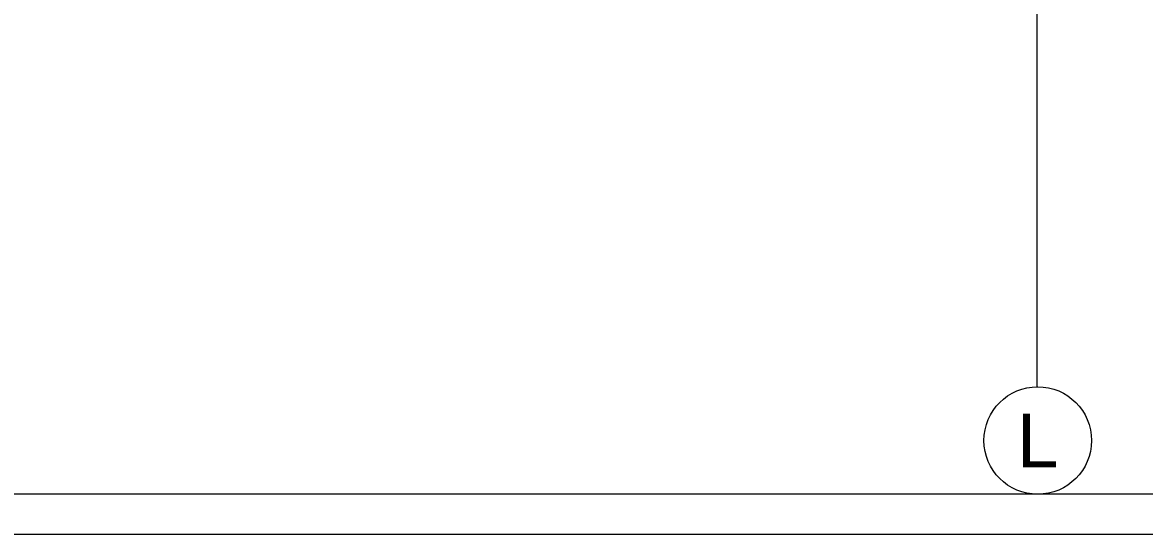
# Model space of a CAD drawing. Extents: x -1286 to 34975, y -230 to 6637.
# Drawn here: x 18063.7 to 18480.8, y 0 to 190.6 of the extents above; entities that cross this region are included whole.
import ezdxf
from ezdxf.enums import TextEntityAlignment as Align

# ---------------------------------------------------------------- set-up
doc = ezdxf.new("R2010")
doc.units = 0
doc.header["$LTSCALE"] = 20
doc.layers.get('0').update_dxf_attribs({"color": 9, "lineweight": 9})
doc.layers.add('24', color=9, linetype='Continuous', lineweight=9)
doc.layers.add('40A', color=9, linetype='Continuous', lineweight=9)
doc.styles.add('Arial', font='arial.ttf', dxfattribs={"height": 2.5})

# ---------------------------------------------------------------- blocks, each defined once
blk = doc.blocks.new('0_aks')
at = {"linetype": 'Continuous'}
blk.add_circle((0, 0), 2, dxfattribs=at)
at = {"style": 'Arial'}
blk.add_attdef('AKS', text='', height=2, dxfattribs=at).set_placement((0, 0), align=Align.MIDDLE_CENTER)
blk = doc.blocks.new('p-aks_vw')
at = {"layer": '24', "ltscale": 2}
blk.add_lwpolyline([(4040, 40), (4040, -257.5)], dxfattribs=at)
at = {"layer": '24', "xscale": 10, "yscale": 10, "zscale": 10}
blk.add_blockref('0_aks', (4040.29, -277.5), dxfattribs=at).add_auto_attribs({'AKS': 'L'})

msp = doc.modelspace()

# ---------------------------------------------------------------- linework, layer by layer
at = {"layer": '40A', "color": 4}
for points in [[(20985, 0), (13990, 0), (13990, 4205), (20985, 4205)], [(14070, 4190), (20445.06, 4190), (20445.06, 15), (14070, 15)]]:
    msp.add_lwpolyline(points, close=True, dxfattribs=at)

# ---------------------------------------------------------------- block references
at = {"layer": '24'}
msp.add_blockref('p-aks_vw', (14400.84, 312.5), dxfattribs=at)

doc.saveas('drawing.dxf')
